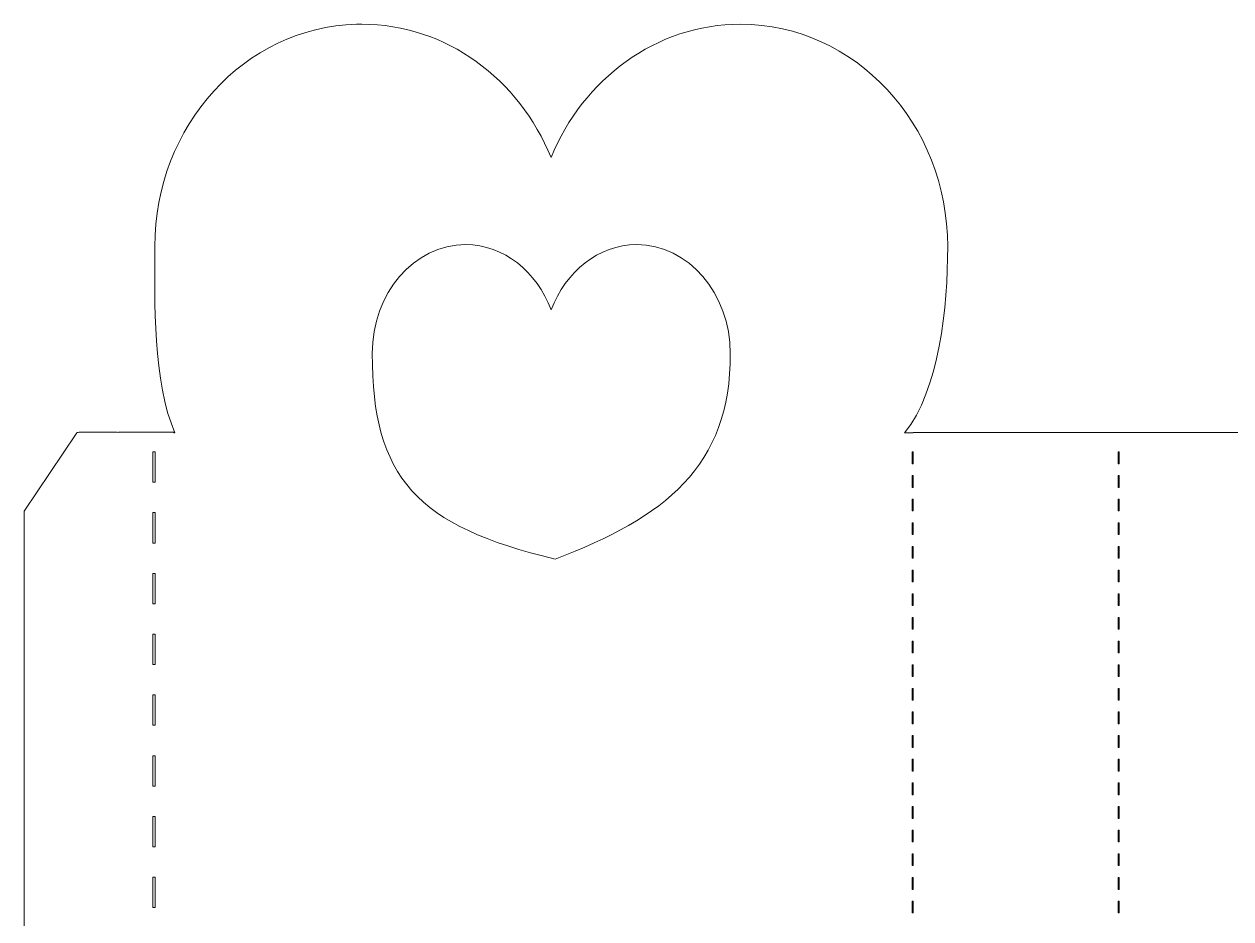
# Model space of a CAD drawing. Header units: centimetres. Extents: x -12.7 to 12.7, y -9.3 to 9.3.
# Drawn here: x -12.65 to -0.13, y 0.01 to 9.29 of the extents above; entities that cross this region are included whole.
import ezdxf

# ---------------------------------------------------------------- set-up
doc = ezdxf.new("R2010")
doc.units = ezdxf.units.CM
doc.header["$MEASUREMENT"] = 0
doc.layers.add('Layer 1', color=7, linetype='Continuous')

msp = doc.modelspace()

# ---------------------------------------------------------------- linework, layer by layer
at = {"layer": 'Layer 1', "color": 232, "lineweight": 18}
for points, knots in [([(-9.20378, 9.29296), (-10.36339, 9.26133), (-11.29564, 8.23865), (-11.29564, 6.98612), (-11.29564, 6.98612), (-11.29564, 6.42628), (-11.31898, 5.57654), (-11.08645, 5.05383), (-11.08645, 5.05383), (-11.08645, 5.05383), (-11.0972, 5.05383), (-11.0972, 5.05383), (-11.0972, 5.05383), (-11.0972, 5.05383), (-11.0972, 5.05879), (-11.0972, 5.05879), (-11.0972, 5.05879), (-11.0972, 5.06019), (-11.09765, 5.06127), (-11.09885, 5.06127), (-11.09885, 5.06127), (-11.09885, 5.06127), (-11.67018, 5.06127), (-11.67018, 5.06127), (-11.67018, 5.06127), (-11.67138, 5.06127), (-11.67266, 5.06019), (-11.67266, 5.05879), (-11.67266, 5.05879), (-11.67266, 5.05879), (-11.67266, 5.05796), (-11.67266, 5.05796), (-11.67266, 5.05796), (-11.68073, 5.05835), (-11.68851, 5.0588), (-11.69665, 5.0588), (-11.69665, 5.0588), (-11.69665, 5.0588), (-12.05384, 5.0588), (-12.05384, 5.0588), (-12.05384, 5.0588), (-12.07108, 5.0588), (-12.08824, 5.0588), (-12.1051, 5.05715), (-12.1051, 5.05715), (-12.10518, 5.05681), (-12.10501, 5.055), (-12.1051, 5.05467), (-12.1051, 5.05467), (-12.10632, 5.04994), (-12.10811, 5.04557), (-12.11089, 5.04144), (-12.11089, 5.04144), (-12.11089, 5.04144), (-12.65163, 4.23942), (-12.65163, 4.23942), (-12.65163, 4.23942), (-12.65163, 4.23942), (-12.65163, -3.45747), (-12.65163, -3.45747), (-12.65163, -3.45747), (-12.65163, -3.47198), (-12.65072, -3.48618), (-12.64998, -3.50046), (-12.64998, -3.50046), (-12.64998, -3.50046), (-12.64667, -3.4955), (-12.64667, -3.4955), (-12.64667, -3.4955), (-12.63475, -3.47781), (-12.61304, -3.47497), (-12.59789, -3.48889), (-12.59789, -3.48889), (-12.59789, -3.48889), (-11.92733, -4.10487), (-11.92733, -4.10487), (-11.92733, -4.10487), (-11.9137, -4.1174), (-11.91093, -4.13982), (-11.91906, -4.15696), (-11.91906, -4.15696), (-11.91906, -4.15696), (-11.69664, -4.15696), (-11.69664, -4.15696), (-11.69664, -4.15696), (-11.68848, -4.15696), (-11.68074, -4.15485), (-11.67266, -4.15448), (-11.67266, -4.15448), (-11.67266, -4.15448), (-11.67266, -4.15613), (-11.67266, -4.15613), (-11.67266, -4.15613), (-11.67266, -4.15753), (-11.67138, -4.15778), (-11.67018, -4.15778), (-11.67018, -4.15778), (-11.67018, -4.15778), (-11.09885, -4.15778), (-11.09885, -4.15778), (-11.09885, -4.15778), (-11.09765, -4.15778), (-11.0972, -4.15752), (-11.0972, -4.15613), (-11.0972, -4.15613), (-11.0972, -4.15613), (-11.0972, -4.15034), (-11.0972, -4.15034), (-11.0972, -4.15034), (-11.0972, -4.15034), (-3.42428, -4.15034), (-3.42428, -4.15034), (-3.42428, -4.15034), (-3.42428, -4.15034), (-3.42428, -4.15282), (-3.42428, -4.15282), (-3.42428, -4.15282), (-3.42428, -4.15282), (-3.41767, -4.15282), (-3.41767, -4.15282), (-3.41767, -4.15282), (-3.41767, -4.15282), (-3.41767, -4.67703), (-3.41767, -4.67703), (-3.41767, -4.67703), (-3.41767, -4.67703), (-3.3168, -4.67703), (-3.3168, -4.67703), (-3.3168, -4.67703), (-3.3168, -4.67703), (-3.3168, -6.11322), (-3.3168, -6.11322), (-3.3168, -6.11322), (-3.3168, -6.11322), (-1.81942, -7.64698), (-1.81942, -7.64698), (-1.81942, -7.64698), (-1.81942, -7.64698), (0.61475, -7.65111), (0.61475, -7.65111), (0.61475, -7.65111), (0.61475, -7.65111), (0.61475, -4.15696), (0.61475, -4.15696), (0.61475, -4.15696), (0.61475, -4.15696), (0.87355, -4.15861), (0.87355, -4.15861), (0.87355, -4.15861), (0.87355, -4.15861), (0.86611, -8.26131), (0.86611, -8.26131), (0.86611, -8.26131), (0.86611, -8.26131), (0.89588, -8.26131), (0.89588, -8.26131), (0.89588, -8.26131), (0.89588, -8.26131), (0.89588, -8.28777), (0.89588, -8.28777), (0.89588, -8.28777), (0.89588, -8.28777), (0.86611, -8.28777), (0.86611, -8.28777), (0.86611, -8.28777), (0.86611, -8.28777), (0.86528, -8.93765), (0.86528, -8.93765), (0.86528, -8.93765), (0.86528, -9.12589), (0.89697, -9.29318), (1.08521, -9.29318), (1.08521, -9.29318), (1.08521, -9.29318), (8.11155, -9.29318), (8.11155, -9.29318), (8.11155, -9.29318), (8.29979, -9.29318), (8.45137, -9.14159), (8.45137, -8.95336), (8.45137, -8.95336), (8.45137, -8.95336), (8.44972, -4.15035), (8.44972, -4.15035), (8.44972, -4.15035), (8.44972, -4.15035), (8.46295, -4.15035), (8.46295, -4.15035), (8.46295, -4.15035), (8.46295, -4.15035), (8.46295, -4.15283), (8.46295, -4.15283), (8.46295, -4.15283), (8.46295, -4.15283), (8.62666, -4.15283), (8.62666, -4.15283), (8.62666, -4.15283), (8.62666, -4.15283), (8.62501, -4.15118), (8.62501, -4.15118), (8.62501, -4.15118), (8.62501, -4.15118), (8.83668, -3.91471), (8.83668, -3.91471), (8.83668, -3.91471), (8.83668, -3.91471), (8.85652, -3.93207), (8.85652, -3.93207), (8.85652, -3.93207), (8.85652, -3.93207), (8.64485, -4.16854), (8.64485, -4.16854), (8.64485, -4.16854), (8.64485, -4.16854), (8.63079, -4.15614), (8.63079, -4.15614), (8.63079, -4.15614), (8.63079, -4.15614), (8.63079, -7.63624), (8.63079, -7.63624), (8.63079, -7.63624), (8.63079, -7.63624), (11.09224, -7.63624), (11.09224, -7.63624), (11.09224, -7.63624), (11.09224, -7.63624), (12.5491, -6.10248), (12.5491, -6.10248), (12.5491, -6.10248), (12.5491, -6.10248), (12.5491, -4.66712), (12.5491, -4.66712), (12.5491, -4.66712), (12.5491, -4.66712), (12.64667, -4.66712), (12.64667, -4.66712), (12.64667, -4.66712), (12.64667, -4.66712), (12.64667, -4.15284), (12.64667, -4.15284), (12.64667, -4.15284), (12.64667, -4.15284), (12.65163, -4.15284), (12.65163, -4.15284), (12.65163, -4.15284), (12.65163, -4.15284), (12.65163, 5.05714), (12.65163, 5.05714), (12.65163, 5.05714), (12.65163, 5.05714), (8.46295, 5.05714), (8.46295, 5.05714), (8.46295, 5.05714), (8.46295, 5.05714), (8.46295, 5.05383), (8.46295, 5.05383), (8.46295, 5.05383), (8.46295, 5.05383), (8.43649, 5.05383), (8.43649, 5.05383), (8.43649, 5.05383), (8.79976, 5.49231), (8.88545, 6.36307), (8.88545, 6.98613), (8.88545, 6.98613), (8.88545, 8.25853), (7.92253, 9.29296), (6.73736, 9.29297), (6.73736, 9.29297), (5.85738, 9.29297), (5.10098, 8.72291), (4.76952, 7.90887), (4.76952, 7.90887), (4.43816, 8.72273), (3.68297, 9.29297), (2.80334, 9.29297), (2.80334, 9.29297), (1.61817, 9.29297), (0.65608, 8.25854), (0.65608, 6.98613), (0.65608, 6.98613), (0.65608, 6.42629), (0.63191, 5.57655), (0.86444, 5.05384), (0.86444, 5.05384), (0.86444, 5.05384), (0.83219, 5.05384), (0.83219, 5.05384), (0.83219, 5.05384), (0.82749, 5.0566), (0.82295, 5.0588), (0.81731, 5.0588), (0.81731, 5.0588), (0.81731, 5.0588), (0.74207, 5.0588), (0.74207, 5.0588), (0.74207, 5.0588), (0.73874, 5.0588), (0.73601, 5.05814), (0.73297, 5.05715), (0.73297, 5.05715), (0.73297, 5.05715), (-3.4243, 5.05715), (-3.4243, 5.05715), (-3.4243, 5.05715), (-3.4243, 5.05715), (-3.4243, 5.05384), (-3.4243, 5.05384), (-3.4243, 5.05384), (-3.4243, 5.05384), (-3.51608, 5.05384), (-3.51608, 5.05384), (-3.51608, 5.05384), (-3.15281, 5.4923), (-3.06712, 6.36307), (-3.06712, 6.98613), (-3.06712, 6.98613), (-3.06712, 8.25853), (-4.03004, 9.29296), (-5.21521, 9.29297), (-5.21521, 9.29297), (-6.09519, 9.29297), (-6.85159, 8.72291), (-7.18305, 7.90887), (-7.18305, 7.90887), (-7.51441, 8.72273), (-8.26877, 9.29297), (-9.14841, 9.29297), (-9.14841, 9.29297), (-9.16693, 9.29297), (-9.1854, 9.29347), (-9.20381, 9.29297), (-9.20381, 9.29297), (-9.20381, 9.29297), (-9.20378, 9.29296), (-9.20378, 9.29296)], [0, 0, 0, 0, 0.01176471, 0.01176471, 0.01176471, 0.01176471, 0.02352941, 0.02352941, 0.02352941, 0.02352941, 0.03529412, 0.03529412, 0.03529412, 0.03529412, 0.04705882, 0.04705882, 0.04705882, 0.04705882, 0.05882353, 0.05882353, 0.05882353, 0.05882353, 0.07058824, 0.07058824, 0.07058824, 0.07058824, 0.08235294, 0.08235294, 0.08235294, 0.08235294, 0.09411765, 0.09411765, 0.09411765, 0.09411765, 0.10588235, 0.10588235, 0.10588235, 0.10588235, 0.11764706, 0.11764706, 0.11764706, 0.11764706, 0.12941176, 0.12941176, 0.12941176, 0.12941176, 0.14117647, 0.14117647, 0.14117647, 0.14117647, 0.15294118, 0.15294118, 0.15294118, 0.15294118, 0.16470588, 0.16470588, 0.16470588, 0.16470588, 0.17647059, 0.17647059, 0.17647059, 0.17647059, 0.18823529, 0.18823529, 0.18823529, 0.18823529, 0.2, 0.2, 0.2, 0.2, 0.21176471, 0.21176471, 0.21176471, 0.21176471, 0.22352941, 0.22352941, 0.22352941, 0.22352941, 0.23529412, 0.23529412, 0.23529412, 0.23529412, 0.24705882, 0.24705882, 0.24705882, 0.24705882, 0.25882353, 0.25882353, 0.25882353, 0.25882353, 0.27058824, 0.27058824, 0.27058824, 0.27058824, 0.28235294, 0.28235294, 0.28235294, 0.28235294, 0.29411765, 0.29411765, 0.29411765, 0.29411765, 0.30588235, 0.30588235, 0.30588235, 0.30588235, 0.31764706, 0.31764706, 0.31764706, 0.31764706, 0.32941176, 0.32941176, 0.32941176, 0.32941176, 0.34117647, 0.34117647, 0.34117647, 0.34117647, 0.35294118, 0.35294118, 0.35294118, 0.35294118, 0.36470588, 0.36470588, 0.36470588, 0.36470588, 0.37647059, 0.37647059, 0.37647059, 0.37647059, 0.38823529, 0.38823529, 0.38823529, 0.38823529, 0.4, 0.4, 0.4, 0.4, 0.41176471, 0.41176471, 0.41176471, 0.41176471, 0.42352941, 0.42352941, 0.42352941, 0.42352941, 0.43529412, 0.43529412, 0.43529412, 0.43529412, 0.44705882, 0.44705882, 0.44705882, 0.44705882, 0.45882353, 0.45882353, 0.45882353, 0.45882353, 0.47058824, 0.47058824, 0.47058824, 0.47058824, 0.48235294, 0.48235294, 0.48235294, 0.48235294, 0.49411765, 0.49411765, 0.49411765, 0.49411765, 0.50588235, 0.50588235, 0.50588235, 0.50588235, 0.51764706, 0.51764706, 0.51764706, 0.51764706, 0.52941176, 0.52941176, 0.52941176, 0.52941176, 0.54117647, 0.54117647, 0.54117647, 0.54117647, 0.55294118, 0.55294118, 0.55294118, 0.55294118, 0.56470588, 0.56470588, 0.56470588, 0.56470588, 0.57647059, 0.57647059, 0.57647059, 0.57647059, 0.58823529, 0.58823529, 0.58823529, 0.58823529, 0.6, 0.6, 0.6, 0.6, 0.61176471, 0.61176471, 0.61176471, 0.61176471, 0.62352941, 0.62352941, 0.62352941, 0.62352941, 0.63529412, 0.63529412, 0.63529412, 0.63529412, 0.64705882, 0.64705882, 0.64705882, 0.64705882, 0.65882353, 0.65882353, 0.65882353, 0.65882353, 0.67058824, 0.67058824, 0.67058824, 0.67058824, 0.68235294, 0.68235294, 0.68235294, 0.68235294, 0.69411765, 0.69411765, 0.69411765, 0.69411765, 0.70588235, 0.70588235, 0.70588235, 0.70588235, 0.71764706, 0.71764706, 0.71764706, 0.71764706, 0.72941176, 0.72941176, 0.72941176, 0.72941176, 0.74117647, 0.74117647, 0.74117647, 0.74117647, 0.75294118, 0.75294118, 0.75294118, 0.75294118, 0.76470588, 0.76470588, 0.76470588, 0.76470588, 0.77647059, 0.77647059, 0.77647059, 0.77647059, 0.78823529, 0.78823529, 0.78823529, 0.78823529, 0.8, 0.8, 0.8, 0.8, 0.81176471, 0.81176471, 0.81176471, 0.81176471, 0.82352941, 0.82352941, 0.82352941, 0.82352941, 0.83529412, 0.83529412, 0.83529412, 0.83529412, 0.84705882, 0.84705882, 0.84705882, 0.84705882, 0.85882353, 0.85882353, 0.85882353, 0.85882353, 0.87058824, 0.87058824, 0.87058824, 0.87058824, 0.88235294, 0.88235294, 0.88235294, 0.88235294, 0.89411765, 0.89411765, 0.89411765, 0.89411765, 0.90588235, 0.90588235, 0.90588235, 0.90588235, 0.91764706, 0.91764706, 0.91764706, 0.91764706, 0.92941176, 0.92941176, 0.92941176, 0.92941176, 0.94117647, 0.94117647, 0.94117647, 0.94117647, 0.95294118, 0.95294118, 0.95294118, 0.95294118, 0.96470588, 0.96470588, 0.96470588, 0.96470588, 0.97647059, 0.97647059, 0.97647059, 0.97647059, 1, 1, 1, 1]), ([(-8.07021, 7.00597), (-7.67295, 7.00597), (-7.33185, 6.7275), (-7.1822, 6.3288), (-7.1822, 6.3288), (-7.03251, 6.72758), (-6.6916, 7.00597), (-6.29419, 7.00597), (-6.29419, 7.00597), (-5.75895, 7.00597), (-5.3235, 6.49985), (-5.3235, 5.87653), (-5.3235, 5.87653), (-5.31631, 4.70274), (-6.00913, 4.17203), (-7.14003, 3.74415), (-7.14003, 3.74415), (-8.57243, 4.08174), (-9.0414, 4.58588), (-9.03924, 5.87653), (-9.03924, 5.87653), (-9.03924, 6.49985), (-8.60545, 7.00597), (-8.0702, 7.00597), (-8.0702, 7.00597), (-8.0702, 7.00597), (-8.07021, 7.00597), (-8.07021, 7.00597)], [0, 0, 0, 0, 0.125, 0.125, 0.125, 0.125, 0.25, 0.25, 0.25, 0.25, 0.375, 0.375, 0.375, 0.375, 0.5, 0.5, 0.5, 0.5, 0.625, 0.625, 0.625, 0.625, 0.75, 0.75, 0.75, 0.75, 1, 1, 1, 1]), ([(-11.31714, 4.85541), (-11.31714, 4.85541), (-11.29068, 4.85541), (-11.29068, 4.85541), (-11.29068, 4.85541), (-11.29068, 4.85541), (-11.29068, 4.54039), (-11.29068, 4.54039), (-11.29068, 4.54039), (-11.29068, 4.54039), (-11.31714, 4.54039), (-11.31714, 4.54039), (-11.31714, 4.54039), (-11.31714, 4.54039), (-11.31714, 4.85541), (-11.31714, 4.85541)], [0, 0, 0, 0, 0.2, 0.2, 0.2, 0.2, 0.4, 0.4, 0.4, 0.4, 0.6, 0.6, 0.6, 0.6, 1, 1, 1, 1]), ([(-3.43586, 4.85623), (-3.43586, 4.85623), (-3.42511, 4.85623), (-3.42511, 4.85623), (-3.42511, 4.85623), (-3.42511, 4.85623), (-3.42511, 4.73303), (-3.42511, 4.73303), (-3.42511, 4.73303), (-3.42511, 4.73303), (-3.43586, 4.73303), (-3.43586, 4.73303), (-3.43586, 4.73303), (-3.43586, 4.73303), (-3.43586, 4.85623), (-3.43586, 4.85623)], [0, 0, 0, 0, 0.2, 0.2, 0.2, 0.2, 0.4, 0.4, 0.4, 0.4, 0.6, 0.6, 0.6, 0.6, 1, 1, 1, 1]), ([(-1.29687, 4.85623), (-1.29687, 4.85623), (-1.28695, 4.85623), (-1.28695, 4.85623), (-1.28695, 4.85623), (-1.28695, 4.85623), (-1.28695, 4.73303), (-1.28695, 4.73303), (-1.28695, 4.73303), (-1.28695, 4.73303), (-1.29687, 4.73303), (-1.29687, 4.73303), (-1.29687, 4.73303), (-1.29687, 4.73303), (-1.29687, 4.85623), (-1.29687, 4.85623)], [0, 0, 0, 0, 0.2, 0.2, 0.2, 0.2, 0.4, 0.4, 0.4, 0.4, 0.6, 0.6, 0.6, 0.6, 1, 1, 1, 1]), ([(-3.43586, 4.61067), (-3.43586, 4.61067), (-3.42511, 4.61067), (-3.42511, 4.61067), (-3.42511, 4.61067), (-3.42511, 4.61067), (-3.42511, 4.48747), (-3.42511, 4.48747), (-3.42511, 4.48747), (-3.42511, 4.48747), (-3.43586, 4.48747), (-3.43586, 4.48747), (-3.43586, 4.48747), (-3.43586, 4.48747), (-3.43586, 4.61067), (-3.43586, 4.61067)], [0, 0, 0, 0, 0.2, 0.2, 0.2, 0.2, 0.4, 0.4, 0.4, 0.4, 0.6, 0.6, 0.6, 0.6, 1, 1, 1, 1]), ([(-1.29687, 4.61067), (-1.29687, 4.61067), (-1.28695, 4.61067), (-1.28695, 4.61067), (-1.28695, 4.61067), (-1.28695, 4.61067), (-1.28695, 4.48747), (-1.28695, 4.48747), (-1.28695, 4.48747), (-1.28695, 4.48747), (-1.29687, 4.48747), (-1.29687, 4.48747), (-1.29687, 4.48747), (-1.29687, 4.48747), (-1.29687, 4.61067), (-1.29687, 4.61067)], [0, 0, 0, 0, 0.2, 0.2, 0.2, 0.2, 0.4, 0.4, 0.4, 0.4, 0.6, 0.6, 0.6, 0.6, 1, 1, 1, 1]), ([(-3.43586, 4.3651), (-3.43586, 4.3651), (-3.42511, 4.3651), (-3.42511, 4.3651), (-3.42511, 4.3651), (-3.42511, 4.3651), (-3.42511, 4.24273), (-3.42511, 4.24273), (-3.42511, 4.24273), (-3.42511, 4.24273), (-3.43586, 4.24273), (-3.43586, 4.24273), (-3.43586, 4.24273), (-3.43586, 4.24273), (-3.43586, 4.3651), (-3.43586, 4.3651)], [0, 0, 0, 0, 0.2, 0.2, 0.2, 0.2, 0.4, 0.4, 0.4, 0.4, 0.6, 0.6, 0.6, 0.6, 1, 1, 1, 1]), ([(-1.29687, 4.3651), (-1.29687, 4.3651), (-1.28695, 4.3651), (-1.28695, 4.3651), (-1.28695, 4.3651), (-1.28695, 4.3651), (-1.28695, 4.24273), (-1.28695, 4.24273), (-1.28695, 4.24273), (-1.28695, 4.24273), (-1.29687, 4.24273), (-1.29687, 4.24273), (-1.29687, 4.24273), (-1.29687, 4.24273), (-1.29687, 4.3651), (-1.29687, 4.3651)], [0, 0, 0, 0, 0.2, 0.2, 0.2, 0.2, 0.4, 0.4, 0.4, 0.4, 0.6, 0.6, 0.6, 0.6, 1, 1, 1, 1]), ([(-11.31714, 4.22537), (-11.31714, 4.22537), (-11.29068, 4.22537), (-11.29068, 4.22537), (-11.29068, 4.22537), (-11.29068, 4.22537), (-11.29068, 3.90952), (-11.29068, 3.90952), (-11.29068, 3.90952), (-11.29068, 3.90952), (-11.31714, 3.90952), (-11.31714, 3.90952), (-11.31714, 3.90952), (-11.31714, 3.90952), (-11.31714, 4.22537), (-11.31714, 4.22537)], [0, 0, 0, 0, 0.2, 0.2, 0.2, 0.2, 0.4, 0.4, 0.4, 0.4, 0.6, 0.6, 0.6, 0.6, 1, 1, 1, 1]), ([(-3.43586, 4.11953), (-3.43586, 4.11953), (-3.42511, 4.11953), (-3.42511, 4.11953), (-3.42511, 4.11953), (-3.42511, 4.11953), (-3.42511, 3.99716), (-3.42511, 3.99716), (-3.42511, 3.99716), (-3.42511, 3.99716), (-3.43586, 3.99716), (-3.43586, 3.99716), (-3.43586, 3.99716), (-3.43586, 3.99716), (-3.43586, 4.11953), (-3.43586, 4.11953)], [0, 0, 0, 0, 0.2, 0.2, 0.2, 0.2, 0.4, 0.4, 0.4, 0.4, 0.6, 0.6, 0.6, 0.6, 1, 1, 1, 1]), ([(-1.29687, 4.11953), (-1.29687, 4.11953), (-1.28695, 4.11953), (-1.28695, 4.11953), (-1.28695, 4.11953), (-1.28695, 4.11953), (-1.28695, 3.99716), (-1.28695, 3.99716), (-1.28695, 3.99716), (-1.28695, 3.99716), (-1.29687, 3.99716), (-1.29687, 3.99716), (-1.29687, 3.99716), (-1.29687, 3.99716), (-1.29687, 4.11953), (-1.29687, 4.11953)], [0, 0, 0, 0, 0.2, 0.2, 0.2, 0.2, 0.4, 0.4, 0.4, 0.4, 0.6, 0.6, 0.6, 0.6, 1, 1, 1, 1]), ([(-3.43586, 3.87479), (-3.43586, 3.87479), (-3.42511, 3.87479), (-3.42511, 3.87479), (-3.42511, 3.87479), (-3.42511, 3.87479), (-3.42511, 3.75159), (-3.42511, 3.75159), (-3.42511, 3.75159), (-3.42511, 3.75159), (-3.43586, 3.75159), (-3.43586, 3.75159), (-3.43586, 3.75159), (-3.43586, 3.75159), (-3.43586, 3.87479), (-3.43586, 3.87479)], [0, 0, 0, 0, 0.2, 0.2, 0.2, 0.2, 0.4, 0.4, 0.4, 0.4, 0.6, 0.6, 0.6, 0.6, 1, 1, 1, 1]), ([(-1.29687, 3.87479), (-1.29687, 3.87479), (-1.28695, 3.87479), (-1.28695, 3.87479), (-1.28695, 3.87479), (-1.28695, 3.87479), (-1.28695, 3.75159), (-1.28695, 3.75159), (-1.28695, 3.75159), (-1.28695, 3.75159), (-1.29687, 3.75159), (-1.29687, 3.75159), (-1.29687, 3.75159), (-1.29687, 3.75159), (-1.29687, 3.87479), (-1.29687, 3.87479)], [0, 0, 0, 0, 0.2, 0.2, 0.2, 0.2, 0.4, 0.4, 0.4, 0.4, 0.6, 0.6, 0.6, 0.6, 1, 1, 1, 1]), ([(-11.31714, 3.5945), (-11.31714, 3.5945), (-11.29068, 3.5945), (-11.29068, 3.5945), (-11.29068, 3.5945), (-11.29068, 3.5945), (-11.29068, 3.27948), (-11.29068, 3.27948), (-11.29068, 3.27948), (-11.29068, 3.27948), (-11.31714, 3.27948), (-11.31714, 3.27948), (-11.31714, 3.27948), (-11.31714, 3.27948), (-11.31714, 3.5945), (-11.31714, 3.5945)], [0, 0, 0, 0, 0.2, 0.2, 0.2, 0.2, 0.4, 0.4, 0.4, 0.4, 0.6, 0.6, 0.6, 0.6, 1, 1, 1, 1]), ([(-3.43586, 3.62923), (-3.43586, 3.62923), (-3.42511, 3.62923), (-3.42511, 3.62923), (-3.42511, 3.62923), (-3.42511, 3.62923), (-3.42511, 3.50686), (-3.42511, 3.50686), (-3.42511, 3.50686), (-3.42511, 3.50686), (-3.43586, 3.50686), (-3.43586, 3.50686), (-3.43586, 3.50686), (-3.43586, 3.50686), (-3.43586, 3.62923), (-3.43586, 3.62923)], [0, 0, 0, 0, 0.2, 0.2, 0.2, 0.2, 0.4, 0.4, 0.4, 0.4, 0.6, 0.6, 0.6, 0.6, 1, 1, 1, 1]), ([(-1.29687, 3.62923), (-1.29687, 3.62923), (-1.28695, 3.62923), (-1.28695, 3.62923), (-1.28695, 3.62923), (-1.28695, 3.62923), (-1.28695, 3.50686), (-1.28695, 3.50686), (-1.28695, 3.50686), (-1.28695, 3.50686), (-1.29687, 3.50686), (-1.29687, 3.50686), (-1.29687, 3.50686), (-1.29687, 3.50686), (-1.29687, 3.62923), (-1.29687, 3.62923)], [0, 0, 0, 0, 0.2, 0.2, 0.2, 0.2, 0.4, 0.4, 0.4, 0.4, 0.6, 0.6, 0.6, 0.6, 1, 1, 1, 1]), ([(-3.43586, 3.38366), (-3.43586, 3.38366), (-3.42511, 3.38366), (-3.42511, 3.38366), (-3.42511, 3.38366), (-3.42511, 3.38366), (-3.42511, 3.26129), (-3.42511, 3.26129), (-3.42511, 3.26129), (-3.42511, 3.26129), (-3.43586, 3.26129), (-3.43586, 3.26129), (-3.43586, 3.26129), (-3.43586, 3.26129), (-3.43586, 3.38366), (-3.43586, 3.38366)], [0, 0, 0, 0, 0.2, 0.2, 0.2, 0.2, 0.4, 0.4, 0.4, 0.4, 0.6, 0.6, 0.6, 0.6, 1, 1, 1, 1]), ([(-1.29687, 3.38366), (-1.29687, 3.38366), (-1.28695, 3.38366), (-1.28695, 3.38366), (-1.28695, 3.38366), (-1.28695, 3.38366), (-1.28695, 3.26129), (-1.28695, 3.26129), (-1.28695, 3.26129), (-1.28695, 3.26129), (-1.29687, 3.26129), (-1.29687, 3.26129), (-1.29687, 3.26129), (-1.29687, 3.26129), (-1.29687, 3.38366), (-1.29687, 3.38366)], [0, 0, 0, 0, 0.2, 0.2, 0.2, 0.2, 0.4, 0.4, 0.4, 0.4, 0.6, 0.6, 0.6, 0.6, 1, 1, 1, 1]), ([(-3.43586, 3.13892), (-3.43586, 3.13892), (-3.42511, 3.13892), (-3.42511, 3.13892), (-3.42511, 3.13892), (-3.42511, 3.13892), (-3.42511, 3.01572), (-3.42511, 3.01572), (-3.42511, 3.01572), (-3.42511, 3.01572), (-3.43586, 3.01572), (-3.43586, 3.01572), (-3.43586, 3.01572), (-3.43586, 3.01572), (-3.43586, 3.13892), (-3.43586, 3.13892)], [0, 0, 0, 0, 0.2, 0.2, 0.2, 0.2, 0.4, 0.4, 0.4, 0.4, 0.6, 0.6, 0.6, 0.6, 1, 1, 1, 1]), ([(-1.29687, 3.13892), (-1.29687, 3.13892), (-1.28695, 3.13892), (-1.28695, 3.13892), (-1.28695, 3.13892), (-1.28695, 3.13892), (-1.28695, 3.01572), (-1.28695, 3.01572), (-1.28695, 3.01572), (-1.28695, 3.01572), (-1.29687, 3.01572), (-1.29687, 3.01572), (-1.29687, 3.01572), (-1.29687, 3.01572), (-1.29687, 3.13892), (-1.29687, 3.13892)], [0, 0, 0, 0, 0.2, 0.2, 0.2, 0.2, 0.4, 0.4, 0.4, 0.4, 0.6, 0.6, 0.6, 0.6, 1, 1, 1, 1]), ([(-11.31714, 2.96446), (-11.31714, 2.96446), (-11.29068, 2.96446), (-11.29068, 2.96446), (-11.29068, 2.96446), (-11.29068, 2.96446), (-11.29068, 2.64944), (-11.29068, 2.64944), (-11.29068, 2.64944), (-11.29068, 2.64944), (-11.31714, 2.64944), (-11.31714, 2.64944), (-11.31714, 2.64944), (-11.31714, 2.64944), (-11.31714, 2.96446), (-11.31714, 2.96446)], [0, 0, 0, 0, 0.2, 0.2, 0.2, 0.2, 0.4, 0.4, 0.4, 0.4, 0.6, 0.6, 0.6, 0.6, 1, 1, 1, 1]), ([(-3.43586, 2.89335), (-3.43586, 2.89335), (-3.42511, 2.89335), (-3.42511, 2.89335), (-3.42511, 2.89335), (-3.42511, 2.89335), (-3.42511, 2.77015), (-3.42511, 2.77015), (-3.42511, 2.77015), (-3.42511, 2.77015), (-3.43586, 2.77015), (-3.43586, 2.77015), (-3.43586, 2.77015), (-3.43586, 2.77015), (-3.43586, 2.89335), (-3.43586, 2.89335)], [0, 0, 0, 0, 0.2, 0.2, 0.2, 0.2, 0.4, 0.4, 0.4, 0.4, 0.6, 0.6, 0.6, 0.6, 1, 1, 1, 1]), ([(-1.29687, 2.89335), (-1.29687, 2.89335), (-1.28695, 2.89335), (-1.28695, 2.89335), (-1.28695, 2.89335), (-1.28695, 2.89335), (-1.28695, 2.77015), (-1.28695, 2.77015), (-1.28695, 2.77015), (-1.28695, 2.77015), (-1.29687, 2.77015), (-1.29687, 2.77015), (-1.29687, 2.77015), (-1.29687, 2.77015), (-1.29687, 2.89335), (-1.29687, 2.89335)], [0, 0, 0, 0, 0.2, 0.2, 0.2, 0.2, 0.4, 0.4, 0.4, 0.4, 0.6, 0.6, 0.6, 0.6, 1, 1, 1, 1]), ([(-3.43586, 2.64779), (-3.43586, 2.64779), (-3.42511, 2.64779), (-3.42511, 2.64779), (-3.42511, 2.64779), (-3.42511, 2.64779), (-3.42511, 2.52542), (-3.42511, 2.52542), (-3.42511, 2.52542), (-3.42511, 2.52542), (-3.43586, 2.52542), (-3.43586, 2.52542), (-3.43586, 2.52542), (-3.43586, 2.52542), (-3.43586, 2.64779), (-3.43586, 2.64779)], [0, 0, 0, 0, 0.2, 0.2, 0.2, 0.2, 0.4, 0.4, 0.4, 0.4, 0.6, 0.6, 0.6, 0.6, 1, 1, 1, 1]), ([(-1.29687, 2.64779), (-1.29687, 2.64779), (-1.28695, 2.64779), (-1.28695, 2.64779), (-1.28695, 2.64779), (-1.28695, 2.64779), (-1.28695, 2.52542), (-1.28695, 2.52542), (-1.28695, 2.52542), (-1.28695, 2.52542), (-1.29687, 2.52542), (-1.29687, 2.52542), (-1.29687, 2.52542), (-1.29687, 2.52542), (-1.29687, 2.64779), (-1.29687, 2.64779)], [0, 0, 0, 0, 0.2, 0.2, 0.2, 0.2, 0.4, 0.4, 0.4, 0.4, 0.6, 0.6, 0.6, 0.6, 1, 1, 1, 1]), ([(-3.43586, 2.40222), (-3.43586, 2.40222), (-3.42511, 2.40222), (-3.42511, 2.40222), (-3.42511, 2.40222), (-3.42511, 2.40222), (-3.42511, 2.27985), (-3.42511, 2.27985), (-3.42511, 2.27985), (-3.42511, 2.27985), (-3.43586, 2.27985), (-3.43586, 2.27985), (-3.43586, 2.27985), (-3.43586, 2.27985), (-3.43586, 2.40222), (-3.43586, 2.40222)], [0, 0, 0, 0, 0.2, 0.2, 0.2, 0.2, 0.4, 0.4, 0.4, 0.4, 0.6, 0.6, 0.6, 0.6, 1, 1, 1, 1]), ([(-1.29687, 2.40222), (-1.29687, 2.40222), (-1.28695, 2.40222), (-1.28695, 2.40222), (-1.28695, 2.40222), (-1.28695, 2.40222), (-1.28695, 2.27985), (-1.28695, 2.27985), (-1.28695, 2.27985), (-1.28695, 2.27985), (-1.29687, 2.27985), (-1.29687, 2.27985), (-1.29687, 2.27985), (-1.29687, 2.27985), (-1.29687, 2.40222), (-1.29687, 2.40222)], [0, 0, 0, 0, 0.2, 0.2, 0.2, 0.2, 0.4, 0.4, 0.4, 0.4, 0.6, 0.6, 0.6, 0.6, 1, 1, 1, 1]), ([(-11.31714, 2.33442), (-11.31714, 2.33442), (-11.29068, 2.33442), (-11.29068, 2.33442), (-11.29068, 2.33442), (-11.29068, 2.33442), (-11.29068, 2.01857), (-11.29068, 2.01857), (-11.29068, 2.01857), (-11.29068, 2.01857), (-11.31714, 2.01857), (-11.31714, 2.01857), (-11.31714, 2.01857), (-11.31714, 2.01857), (-11.31714, 2.33442), (-11.31714, 2.33442)], [0, 0, 0, 0, 0.2, 0.2, 0.2, 0.2, 0.4, 0.4, 0.4, 0.4, 0.6, 0.6, 0.6, 0.6, 1, 1, 1, 1]), ([(-3.43586, 2.15748), (-3.43586, 2.15748), (-3.42511, 2.15748), (-3.42511, 2.15748), (-3.42511, 2.15748), (-3.42511, 2.15748), (-3.42511, 2.03428), (-3.42511, 2.03428), (-3.42511, 2.03428), (-3.42511, 2.03428), (-3.43586, 2.03428), (-3.43586, 2.03428), (-3.43586, 2.03428), (-3.43586, 2.03428), (-3.43586, 2.15748), (-3.43586, 2.15748)], [0, 0, 0, 0, 0.2, 0.2, 0.2, 0.2, 0.4, 0.4, 0.4, 0.4, 0.6, 0.6, 0.6, 0.6, 1, 1, 1, 1]), ([(-1.29687, 2.15748), (-1.29687, 2.15748), (-1.28695, 2.15748), (-1.28695, 2.15748), (-1.28695, 2.15748), (-1.28695, 2.15748), (-1.28695, 2.03428), (-1.28695, 2.03428), (-1.28695, 2.03428), (-1.28695, 2.03428), (-1.29687, 2.03428), (-1.29687, 2.03428), (-1.29687, 2.03428), (-1.29687, 2.03428), (-1.29687, 2.15748), (-1.29687, 2.15748)], [0, 0, 0, 0, 0.2, 0.2, 0.2, 0.2, 0.4, 0.4, 0.4, 0.4, 0.6, 0.6, 0.6, 0.6, 1, 1, 1, 1]), ([(-3.43586, 1.91191), (-3.43586, 1.91191), (-3.42511, 1.91191), (-3.42511, 1.91191), (-3.42511, 1.91191), (-3.42511, 1.91191), (-3.42511, 1.78954), (-3.42511, 1.78954), (-3.42511, 1.78954), (-3.42511, 1.78954), (-3.43586, 1.78954), (-3.43586, 1.78954), (-3.43586, 1.78954), (-3.43586, 1.78954), (-3.43586, 1.91191), (-3.43586, 1.91191)], [0, 0, 0, 0, 0.2, 0.2, 0.2, 0.2, 0.4, 0.4, 0.4, 0.4, 0.6, 0.6, 0.6, 0.6, 1, 1, 1, 1]), ([(-1.29687, 1.91191), (-1.29687, 1.91191), (-1.28695, 1.91191), (-1.28695, 1.91191), (-1.28695, 1.91191), (-1.28695, 1.91191), (-1.28695, 1.78954), (-1.28695, 1.78954), (-1.28695, 1.78954), (-1.28695, 1.78954), (-1.29687, 1.78954), (-1.29687, 1.78954), (-1.29687, 1.78954), (-1.29687, 1.78954), (-1.29687, 1.91191), (-1.29687, 1.91191)], [0, 0, 0, 0, 0.2, 0.2, 0.2, 0.2, 0.4, 0.4, 0.4, 0.4, 0.6, 0.6, 0.6, 0.6, 1, 1, 1, 1]), ([(-11.31714, 1.70356), (-11.31714, 1.70356), (-11.29068, 1.70356), (-11.29068, 1.70356), (-11.29068, 1.70356), (-11.29068, 1.70356), (-11.29068, 1.38854), (-11.29068, 1.38854), (-11.29068, 1.38854), (-11.29068, 1.38854), (-11.31714, 1.38854), (-11.31714, 1.38854), (-11.31714, 1.38854), (-11.31714, 1.38854), (-11.31714, 1.70356), (-11.31714, 1.70356)], [0, 0, 0, 0, 0.2, 0.2, 0.2, 0.2, 0.4, 0.4, 0.4, 0.4, 0.6, 0.6, 0.6, 0.6, 1, 1, 1, 1]), ([(-3.43586, 1.66635), (-3.43586, 1.66635), (-3.42511, 1.66635), (-3.42511, 1.66635), (-3.42511, 1.66635), (-3.42511, 1.66635), (-3.42511, 1.54398), (-3.42511, 1.54398), (-3.42511, 1.54398), (-3.42511, 1.54398), (-3.43586, 1.54398), (-3.43586, 1.54398), (-3.43586, 1.54398), (-3.43586, 1.54398), (-3.43586, 1.66635), (-3.43586, 1.66635)], [0, 0, 0, 0, 0.2, 0.2, 0.2, 0.2, 0.4, 0.4, 0.4, 0.4, 0.6, 0.6, 0.6, 0.6, 1, 1, 1, 1]), ([(-1.29687, 1.66635), (-1.29687, 1.66635), (-1.28695, 1.66635), (-1.28695, 1.66635), (-1.28695, 1.66635), (-1.28695, 1.66635), (-1.28695, 1.54398), (-1.28695, 1.54398), (-1.28695, 1.54398), (-1.28695, 1.54398), (-1.29687, 1.54398), (-1.29687, 1.54398), (-1.29687, 1.54398), (-1.29687, 1.54398), (-1.29687, 1.66635), (-1.29687, 1.66635)], [0, 0, 0, 0, 0.2, 0.2, 0.2, 0.2, 0.4, 0.4, 0.4, 0.4, 0.6, 0.6, 0.6, 0.6, 1, 1, 1, 1]), ([(-3.43586, 1.42078), (-3.43586, 1.42078), (-3.42511, 1.42078), (-3.42511, 1.42078), (-3.42511, 1.42078), (-3.42511, 1.42078), (-3.42511, 1.29841), (-3.42511, 1.29841), (-3.42511, 1.29841), (-3.42511, 1.29841), (-3.43586, 1.29841), (-3.43586, 1.29841), (-3.43586, 1.29841), (-3.43586, 1.29841), (-3.43586, 1.42078), (-3.43586, 1.42078)], [0, 0, 0, 0, 0.2, 0.2, 0.2, 0.2, 0.4, 0.4, 0.4, 0.4, 0.6, 0.6, 0.6, 0.6, 1, 1, 1, 1]), ([(-1.29687, 1.42078), (-1.29687, 1.42078), (-1.28695, 1.42078), (-1.28695, 1.42078), (-1.28695, 1.42078), (-1.28695, 1.42078), (-1.28695, 1.29841), (-1.28695, 1.29841), (-1.28695, 1.29841), (-1.28695, 1.29841), (-1.29687, 1.29841), (-1.29687, 1.29841), (-1.29687, 1.29841), (-1.29687, 1.29841), (-1.29687, 1.42078), (-1.29687, 1.42078)], [0, 0, 0, 0, 0.2, 0.2, 0.2, 0.2, 0.4, 0.4, 0.4, 0.4, 0.6, 0.6, 0.6, 0.6, 1, 1, 1, 1]), ([(-3.43586, 1.17604), (-3.43586, 1.17604), (-3.42511, 1.17604), (-3.42511, 1.17604), (-3.42511, 1.17604), (-3.42511, 1.17604), (-3.42511, 1.05284), (-3.42511, 1.05284), (-3.42511, 1.05284), (-3.42511, 1.05284), (-3.43586, 1.05284), (-3.43586, 1.05284), (-3.43586, 1.05284), (-3.43586, 1.05284), (-3.43586, 1.17604), (-3.43586, 1.17604)], [0, 0, 0, 0, 0.2, 0.2, 0.2, 0.2, 0.4, 0.4, 0.4, 0.4, 0.6, 0.6, 0.6, 0.6, 1, 1, 1, 1]), ([(-1.29687, 1.17604), (-1.29687, 1.17604), (-1.28695, 1.17604), (-1.28695, 1.17604), (-1.28695, 1.17604), (-1.28695, 1.17604), (-1.28695, 1.05284), (-1.28695, 1.05284), (-1.28695, 1.05284), (-1.28695, 1.05284), (-1.29687, 1.05284), (-1.29687, 1.05284), (-1.29687, 1.05284), (-1.29687, 1.05284), (-1.29687, 1.17604), (-1.29687, 1.17604)], [0, 0, 0, 0, 0.2, 0.2, 0.2, 0.2, 0.4, 0.4, 0.4, 0.4, 0.6, 0.6, 0.6, 0.6, 1, 1, 1, 1]), ([(-11.31714, 1.07352), (-11.31714, 1.07352), (-11.29068, 1.07352), (-11.29068, 1.07352), (-11.29068, 1.07352), (-11.29068, 1.07352), (-11.29068, 0.7585), (-11.29068, 0.7585), (-11.29068, 0.7585), (-11.29068, 0.7585), (-11.31714, 0.7585), (-11.31714, 0.7585), (-11.31714, 0.7585), (-11.31714, 0.7585), (-11.31714, 1.07352), (-11.31714, 1.07352)], [0, 0, 0, 0, 0.2, 0.2, 0.2, 0.2, 0.4, 0.4, 0.4, 0.4, 0.6, 0.6, 0.6, 0.6, 1, 1, 1, 1]), ([(-3.43586, 0.93048), (-3.43586, 0.93048), (-3.42511, 0.93048), (-3.42511, 0.93048), (-3.42511, 0.93048), (-3.42511, 0.93048), (-3.42511, 0.80811), (-3.42511, 0.80811), (-3.42511, 0.80811), (-3.42511, 0.80811), (-3.43586, 0.80811), (-3.43586, 0.80811), (-3.43586, 0.80811), (-3.43586, 0.80811), (-3.43586, 0.93048), (-3.43586, 0.93048)], [0, 0, 0, 0, 0.2, 0.2, 0.2, 0.2, 0.4, 0.4, 0.4, 0.4, 0.6, 0.6, 0.6, 0.6, 1, 1, 1, 1]), ([(-1.29687, 0.93048), (-1.29687, 0.93048), (-1.28695, 0.93048), (-1.28695, 0.93048), (-1.28695, 0.93048), (-1.28695, 0.93048), (-1.28695, 0.80811), (-1.28695, 0.80811), (-1.28695, 0.80811), (-1.28695, 0.80811), (-1.29687, 0.80811), (-1.29687, 0.80811), (-1.29687, 0.80811), (-1.29687, 0.80811), (-1.29687, 0.93048), (-1.29687, 0.93048)], [0, 0, 0, 0, 0.2, 0.2, 0.2, 0.2, 0.4, 0.4, 0.4, 0.4, 0.6, 0.6, 0.6, 0.6, 1, 1, 1, 1]), ([(-3.43586, 0.68491), (-3.43586, 0.68491), (-3.42511, 0.68491), (-3.42511, 0.68491), (-3.42511, 0.68491), (-3.42511, 0.68491), (-3.42511, 0.56254), (-3.42511, 0.56254), (-3.42511, 0.56254), (-3.42511, 0.56254), (-3.43586, 0.56254), (-3.43586, 0.56254), (-3.43586, 0.56254), (-3.43586, 0.56254), (-3.43586, 0.68491), (-3.43586, 0.68491)], [0, 0, 0, 0, 0.2, 0.2, 0.2, 0.2, 0.4, 0.4, 0.4, 0.4, 0.6, 0.6, 0.6, 0.6, 1, 1, 1, 1]), ([(-1.29687, 0.68491), (-1.29687, 0.68491), (-1.28695, 0.68491), (-1.28695, 0.68491), (-1.28695, 0.68491), (-1.28695, 0.68491), (-1.28695, 0.56254), (-1.28695, 0.56254), (-1.28695, 0.56254), (-1.28695, 0.56254), (-1.29687, 0.56254), (-1.29687, 0.56254), (-1.29687, 0.56254), (-1.29687, 0.56254), (-1.29687, 0.68491), (-1.29687, 0.68491)], [0, 0, 0, 0, 0.2, 0.2, 0.2, 0.2, 0.4, 0.4, 0.4, 0.4, 0.6, 0.6, 0.6, 0.6, 1, 1, 1, 1]), ([(-11.31714, 0.44348), (-11.31714, 0.44348), (-11.29068, 0.44348), (-11.29068, 0.44348), (-11.29068, 0.44348), (-11.29068, 0.44348), (-11.29068, 0.12763), (-11.29068, 0.12763), (-11.29068, 0.12763), (-11.29068, 0.12763), (-11.31714, 0.12763), (-11.31714, 0.12763), (-11.31714, 0.12763), (-11.31714, 0.12763), (-11.31714, 0.44348), (-11.31714, 0.44348)], [0, 0, 0, 0, 0.2, 0.2, 0.2, 0.2, 0.4, 0.4, 0.4, 0.4, 0.6, 0.6, 0.6, 0.6, 1, 1, 1, 1]), ([(-3.43586, 0.44017), (-3.43586, 0.44017), (-3.42511, 0.44017), (-3.42511, 0.44017), (-3.42511, 0.44017), (-3.42511, 0.44017), (-3.42511, 0.31697), (-3.42511, 0.31697), (-3.42511, 0.31697), (-3.42511, 0.31697), (-3.43586, 0.31697), (-3.43586, 0.31697), (-3.43586, 0.31697), (-3.43586, 0.31697), (-3.43586, 0.44017), (-3.43586, 0.44017)], [0, 0, 0, 0, 0.2, 0.2, 0.2, 0.2, 0.4, 0.4, 0.4, 0.4, 0.6, 0.6, 0.6, 0.6, 1, 1, 1, 1]), ([(-1.29687, 0.44017), (-1.29687, 0.44017), (-1.28695, 0.44017), (-1.28695, 0.44017), (-1.28695, 0.44017), (-1.28695, 0.44017), (-1.28695, 0.31697), (-1.28695, 0.31697), (-1.28695, 0.31697), (-1.28695, 0.31697), (-1.29687, 0.31697), (-1.29687, 0.31697), (-1.29687, 0.31697), (-1.29687, 0.31697), (-1.29687, 0.44017), (-1.29687, 0.44017)], [0, 0, 0, 0, 0.2, 0.2, 0.2, 0.2, 0.4, 0.4, 0.4, 0.4, 0.6, 0.6, 0.6, 0.6, 1, 1, 1, 1]), ([(-3.43586, 0.1946), (-3.43586, 0.1946), (-3.42511, 0.1946), (-3.42511, 0.1946), (-3.42511, 0.1946), (-3.42511, 0.1946), (-3.42511, 0.07223), (-3.42511, 0.07223), (-3.42511, 0.07223), (-3.42511, 0.07223), (-3.43586, 0.07223), (-3.43586, 0.07223), (-3.43586, 0.07223), (-3.43586, 0.07223), (-3.43586, 0.1946), (-3.43586, 0.1946)], [0, 0, 0, 0, 0.2, 0.2, 0.2, 0.2, 0.4, 0.4, 0.4, 0.4, 0.6, 0.6, 0.6, 0.6, 1, 1, 1, 1]), ([(-1.29687, 0.1946), (-1.29687, 0.1946), (-1.28695, 0.1946), (-1.28695, 0.1946), (-1.28695, 0.1946), (-1.28695, 0.1946), (-1.28695, 0.07223), (-1.28695, 0.07223), (-1.28695, 0.07223), (-1.28695, 0.07223), (-1.29687, 0.07223), (-1.29687, 0.07223), (-1.29687, 0.07223), (-1.29687, 0.07223), (-1.29687, 0.1946), (-1.29687, 0.1946)], [0, 0, 0, 0, 0.2, 0.2, 0.2, 0.2, 0.4, 0.4, 0.4, 0.4, 0.6, 0.6, 0.6, 0.6, 1, 1, 1, 1])]:
    msp.add_open_spline(points, degree=3, knots=knots, dxfattribs=at)

doc.saveas('drawing.dxf')
